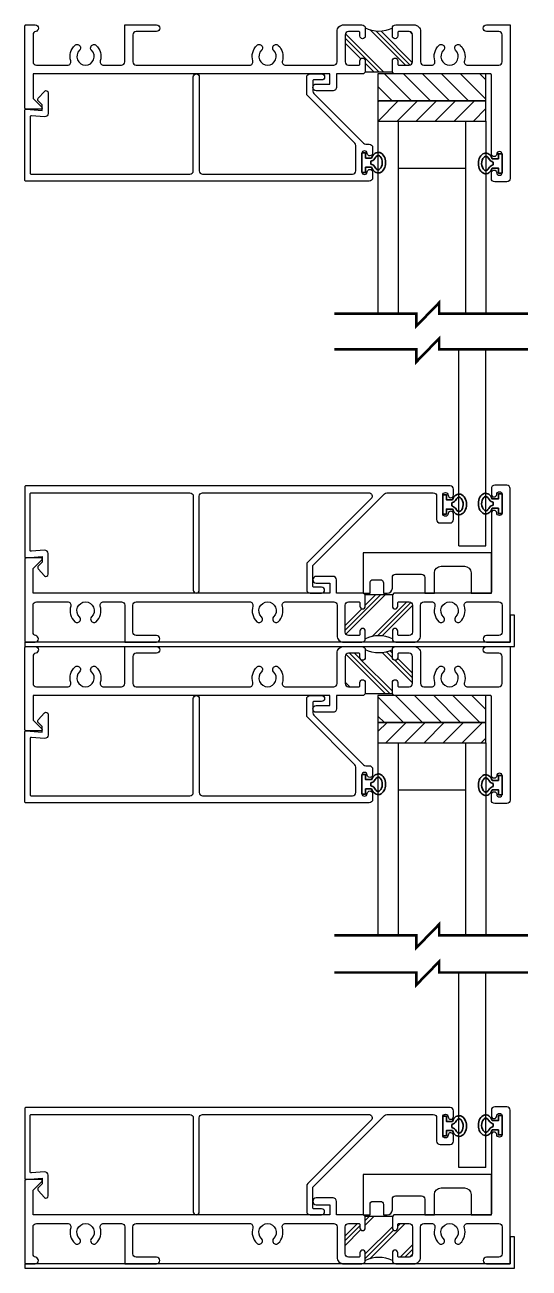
# Model space of a CAD drawing. Extents: x -87 to 44, y -173 to 76.
# Drawn here: x 6.18 to 10.86, y -4.77 to 6.76 of the extents above; entities that cross this region are included whole.
import ezdxf

# ---------------------------------------------------------------- set-up
doc = ezdxf.new("R2010")
doc.units = 0
doc.header["$MEASUREMENT"] = 0
doc.layers.get('0').update_dxf_attribs({"linetype": 'CONTINUOUS'})
for name, color, linetype in [('FRAME', 1, 'CONTINUOUS'), ('GLASS', 7, 'CONTINUOUS'), ('MISC.', 7, 'CONTINUOUS'), ('SETTING BLOCKS', 7, 'CONTINUOUS'), ('SETTING_BLOCK', 4, 'CONTINUOUS'), ('TEXT', 7, 'CONTINUOUS')]:
    doc.layers.add(name, color=color, linetype=linetype)
doc.layers.add('PROFILE NUMBER', color=150, linetype='CONTINUOUS', lineweight=35)

# ---------------------------------------------------------------- blocks, each defined once
blk = doc.blocks.new('3801 1 INCH GLASS STOP')
blk.add_lwpolyline([(2.741, 0.327, -0.414214), (2.769, 0.299, -0.414214), (2.741, 0.271), (2.669, 0.271, 0.414214), (2.659, 0.261), (2.659, 0.167, 0.198912), (2.668, 0.145), (3.128, -0.315, 0.198912), (3.15, -0.324), (3.183, -0.324, -0.414214), (3.214, -0.355), (3.214, -0.408, -0.414214), (3.189, -0.433, -0.399638), (3.164, -0.41, 0.400364), (3.139, -0.386, 0.414214), (3.114, -0.411), (3.114, -0.581, 0.414214), (3.139, -0.606), (3.139, -0.606, 0.399638), (3.164, -0.582, -0.399638), (3.189, -0.558, -0.414214), (3.214, -0.583), (3.214, -0.637, -0.414214), (3.183, -0.668), (-0.001, -0.668, -0.414214), (-0.011, -0.658), (-0.011, -0.01, -0.440011), (0, 0), (0.149, -0.013), (0.149, 0.04), (0.115, 0.074, -0.395486), (0.114, 0.102), (0.17, 0.165, -0.691708), (0.205, 0.152), (0.205, -0.04, -0.440011), (0.171, -0.071), (0.05, -0.061, 0.440011), (0.039, -0.071), (0.039, -0.593, 0.414214), (0.049, -0.603), (1.52, -0.603, 0.414214), (1.551, -0.572), (1.551, 0.299, -0.414214), (1.579, 0.327, -0.414214), (1.607, 0.299), (1.607, -0.572, 0.414214), (1.638, -0.603), (3.027, -0.603, 0.414214), (3.058, -0.572), (3.058, -0.337, 0.198912), (3.049, -0.315), (2.612, 0.122, -0.198912), (2.603, 0.144), (2.603, 0.296, -0.414214), (2.634, 0.327)], format="xyb", close=True)
blk = doc.blocks.new('3802 45 GLASS STOP')
blk.add_lwpolyline([(3.939, -0.433, -0.399638), (3.914, -0.41, 0.400364), (3.889, -0.386, 0.414214), (3.864, -0.411), (3.864, -0.581, 0.414214), (3.889, -0.606), (3.889, -0.606, 0.399638), (3.914, -0.582, -0.399638), (3.939, -0.558, -0.414214), (3.964, -0.583), (3.964, -0.637, -0.414214), (3.933, -0.668), (-0.001, -0.668, -0.414214), (-0.011, -0.658), (-0.011, -0.01, -0.440011), (0, 0), (0.149, -0.013), (0.149, 0.04), (0.115, 0.074, -0.395486), (0.114, 0.102), (0.17, 0.165, -0.691708), (0.205, 0.152), (0.205, -0.04, -0.440011), (0.171, -0.071), (0.05, -0.061, 0.440011), (0.039, -0.071), (0.039, -0.593, 0.414214), (0.049, -0.603), (1.52, -0.603, 0.414214), (1.551, -0.572), (1.551, 0.299, -0.414214), (1.579, 0.327), (1.579, 0.327, -0.414214), (1.607, 0.299), (1.607, -0.572, 0.414214), (1.638, -0.603), (3.179, -0.603, 0.668179), (3.2, -0.55), (2.612, 0.038, -0.198912), (2.603, 0.06), (2.603, 0.296, -0.414214), (2.634, 0.327), (2.741, 0.327, -0.414214), (2.769, 0.299, -0.414214), (2.741, 0.271), (2.669, 0.271, 0.414214), (2.659, 0.261), (2.659, 0.071), (3.324, -0.594, 0.198912), (3.345, -0.603), (3.777, -0.603, 0.414214), (3.808, -0.572), (3.808, -0.355, -0.414214), (3.839, -0.324), (3.933, -0.324, -0.414214), (3.964, -0.355), (3.964, -0.408, -0.414214)], format="xyb", close=True)
blk = doc.blocks.new('A$C3BF656AD')
at = {"layer": 'SETTING BLOCKS'}
h = blk.add_hatch(dxfattribs=at)
h.set_pattern_fill('ANSI31', color=256, scale=0.25, angle=90, style=0)
h.set_pattern_definition([(135, (0.820812, -8.054306), (-0.02209709, -0.02209709), [])])
h.paths.add_polyline_path([(0, 0.0625), (0.25, 0.0625), (0.25, 0.1095), (0, 0.1095)])
h = blk.add_hatch(dxfattribs=at)
h.set_pattern_fill('ANSI31', color=256, scale=0.25, style=0)
h.set_pattern_definition([(45, (-2.098375, -8.085556), (-0.02209709, 0.02209709), [])])
h.paths.add_polyline_path([(0, 0), (0.25, 0), (0.25, 0.0625), (0, 0.0625)])
for points in [[(0, 0.0625), (0, 0.1095), (0.25, 0.1095), (0.25, 0.0625)], [(0, 0), (0, 0.0625), (0.25, 0.0625), (0.25, 0)]]:
    blk.add_lwpolyline(points, close=True, dxfattribs=at)
blk = doc.blocks.new('*U101')
at = {"layer": 'PROFILE NUMBER', "color": 5}
for p, q in [((-0.016, 0.092), (-0.013, 0.083)), ((-0.013, 0.083), (0.013, 0.083)), ((0.013, 0.083), (0.016, 0.092))]:
    blk.add_line(p, q, dxfattribs=at)
blk.add_lwpolyline([(-0.043, 0.091), (-0.043, 0.034), (-0.09, 0.034), (-0.09, 0), (0.09, 0), (0.09, 0.034), (0.043, 0.034), (0.043, 0.091)], dxfattribs=at)
for centre, start, end in [((-0.073, 0.071), 19.8289, 61.175), ((0.073, 0.071), 118.7633, 160.1945)]:
    blk.add_arc(centre, 0.06, start, end, dxfattribs=at)
blk.add_ellipse((0, 0.152), major_axis=(-0.0958, 0), ratio=0.712114, start_param=2.033109, end_param=7.391692, dxfattribs=at)
blk.add_open_spline([(0.044, 0.124), (0.053, 0.129), (0.059, 0.135), (0.069, 0.15), (0.068, 0.157), (0.049, 0.179), (0.027, 0.189), (-0.021, 0.191), (-0.045, 0.181), (-0.067, 0.16), (-0.068, 0.152), (-0.061, 0.137), (-0.054, 0.129), (-0.044, 0.124)], degree=3, knots=[2.2211, 2.2211, 2.2211, 2.2211, 2.727733, 2.727733, 3.7005, 3.7005, 4.673268, 4.673268, 5.646035, 5.646035, 6.618803, 6.618803, 7.203997, 7.203997, 7.203997, 7.203997], dxfattribs=at)
blk = doc.blocks.new('3809 BLOCK FRAME')
h = blk.add_hatch()
h.set_pattern_fill('PLAST', color=256, angle=45, style=0)
h.set_pattern_definition([(45, (-4.25098, -6.643), (-0.176777, 0.176777), []), (45, (-4.27308, -6.6209), (-0.176777, 0.176777), []), (45, (-4.29517, -6.5988), (-0.176777, 0.176777), [])])
edge = h.paths.add_edge_path()
edge.add_arc((-0.937, 0.093), 0.031, 270, 360, ccw=False)
edge.add_line((-0.937, 0.062), (-1.033, 0.062))
edge.add_arc((-1.033, 0.072), 0.01, 180, 270, ccw=False)
edge.add_line((-1.043, 0.072), (-1.043, 0.103))
edge.add_arc((-1.068, 0.103), 0.025, 360, 450)
edge.add_arc((-1.068, 0.103), 0.025, 90, 180)
edge.add_line((-1.093, 0.103), (-1.093, 0.031))
edge.add_arc((-1.218, -0.221), 0.281, 63.5092, 116.4908)
edge.add_line((-1.344, 0.031), (-1.344, 0.103))
edge.add_arc((-1.369, 0.103), 0.025, 0, 90)
edge.add_arc((-1.369, 0.103), 0.025, 90, 180)
edge.add_line((-1.394, 0.103), (-1.394, 0.072))
edge.add_arc((-1.404, 0.072), 0.01, 270, 360, ccw=False)
edge.add_line((-1.404, 0.062), (-1.5, 0.062))
edge.add_arc((-1.5, 0.093), 0.031, 180, 270, ccw=False)
edge.add_line((-1.531, 0.093), (-1.531, 0.343))
edge.add_arc((-1.5, 0.343), 0.031, 90, 180, ccw=False)
edge.add_line((-1.5, 0.374), (-1.404, 0.374))
edge.add_arc((-1.404, 0.364), 0.01, 0, 90, ccw=False)
edge.add_line((-1.394, 0.364), (-1.394, 0.333))
edge.add_arc((-1.369, 0.333), 0.025, 180, 270)
edge.add_arc((-1.369, 0.333), 0.025, 270, 360)
edge.add_line((-1.344, 0.333), (-1.344, 0.439))
edge.add_line((-1.344, 0.439), (-1.093, 0.439))
edge.add_line((-1.093, 0.439), (-1.093, 0.333))
edge.add_arc((-1.068, 0.333), 0.025, 180, 270)
edge.add_arc((-1.068, 0.333), 0.025, 270, 360)
edge.add_line((-1.043, 0.333), (-1.043, 0.364))
edge.add_arc((-1.033, 0.364), 0.01, 90, 180, ccw=False)
edge.add_line((-1.033, 0.374), (-0.937, 0.374))
edge.add_arc((-0.937, 0.343), 0.031, 0, 90, ccw=False)
edge.add_line((-0.906, 0.343), (-0.906, 0.093))
blk.add_line((-1.093, 0.439), (-1.344, 0.439))
for points in [[(-1.093, 0.439), (-1.093, 0.333, 0.414214), (-1.068, 0.308, 0.414214), (-1.043, 0.333), (-1.043, 0.364, -0.414214), (-1.033, 0.374), (-0.937, 0.374, -0.414214), (-0.906, 0.343), (-0.906, 0.093, -0.414214), (-0.937, 0.062), (-1.033, 0.062, -0.414214), (-1.043, 0.072), (-1.043, 0.103, 0.414214), (-1.068, 0.128), (-1.068, 0.128, 0.414214), (-1.093, 0.103), (-1.093, 0.031, 0.414214), (-1.062, 0), (-0.893, 0, 0.414214), (-0.831, 0.062), (-0.831, 0.343, -0.414214), (-0.8, 0.374), (-0.729, 0.374, -0.5024), (-0.699, 0.334, 0.280293), (-0.661, 0.19, 0.498955), (-0.613, 0.198), (-0.613, 0.198, 0.334263), (-0.618, 0.235, -2.470836), (-0.506, 0.235, 0.334263), (-0.511, 0.198, 0.498955), (-0.463, 0.19, 0.280293), (-0.425, 0.334, -0.5024), (-0.395, 0.374), (-0.106, 0.374, -0.414214), (-0.075, 0.343), (-0.075, 0.093, -0.414214), (-0.106, 0.062), (-0.219, 0.062, 0.414214), (-0.25, 0.031, 0.414214), (-0.219, 0), (0, 0), (0, 1.423, 0.414214), (-0.031, 1.454), (-0.144, 1.454, 0.414214), (-0.175, 1.423), (-0.175, 1.371, 0.414214), (-0.15, 1.346), (-0.15, 1.346, 0.399638), (-0.125, 1.37, -0.399638), (-0.1, 1.394), (-0.1, 1.394, -0.414214), (-0.075, 1.369), (-0.075, 1.199, -0.414214), (-0.1, 1.174), (-0.1, 1.174, -0.399638), (-0.125, 1.198, 0.399638), (-0.15, 1.221, 0.414214), (-0.175, 1.196), (-0.175, 0.464, -0.414214), (-0.185, 0.454), (-1.078, 0.454), (-1.093, 0.439)], [(-1.344, 0.439), (-1.344, 0.439), (-1.359, 0.454), (-1.612, 0.454), (-1.612, 0.579, 0.414214), (-1.643, 0.61), (-1.799, 0.61, 0.414214), (-1.83, 0.579, 0.414214), (-1.799, 0.548), (-1.674, 0.548), (-1.674, 0.454), (-4.425, 0.454), (-4.425, 0.678, -0.198912), (-4.422, 0.685), (-4.343, 0.764, 0.668179), (-4.35, 0.781), (-4.49, 0.781, 0.414214), (-4.5, 0.771), (-4.5, 0.01, 0.414214), (-4.49, 0), (-4.406, 0, 0.414214), (-4.375, 0.031, 0.358249), (-4.4, 0.061, -0.358249), (-4.425, 0.092), (-4.425, 0.343, -0.414214), (-4.394, 0.374), (-4.105, 0.374, -0.5024), (-4.075, 0.334, 0.280293), (-4.037, 0.19, 0.498955), (-3.989, 0.198, 0.334263), (-3.994, 0.235, -2.470836), (-3.882, 0.235, 0.334263), (-3.887, 0.198, 0.498955), (-3.839, 0.19, 0.280293), (-3.801, 0.334, -0.5024), (-3.771, 0.374), (-3.606, 0.374, -0.414214), (-3.575, 0.343), (-3.575, 0), (-3.281, 0, 0.414214), (-3.25, 0.031, 0.414214), (-3.281, 0.062), (-3.469, 0.062, -0.414214), (-3.5, 0.093), (-3.5, 0.343, -0.414214), (-3.469, 0.374), (-2.417, 0.374, -0.5024), (-2.387, 0.334, 0.280293), (-2.349, 0.19, 0.498955), (-2.301, 0.198, 0.334263), (-2.306, 0.235, -2.470836), (-2.194, 0.235, 0.334263), (-2.199, 0.198, 0.498955), (-2.151, 0.19, 0.280293), (-2.113, 0.334, -0.5024), (-2.083, 0.374), (-1.637, 0.374, -0.414214), (-1.606, 0.343), (-1.606, 0.062, 0.414214), (-1.544, 0), (-1.375, 0, 0.414214), (-1.344, 0.031), (-1.344, 0.103, 0.414214), (-1.369, 0.128, 0.414214), (-1.394, 0.103), (-1.394, 0.072, -0.414214), (-1.404, 0.062), (-1.5, 0.062, -0.414214), (-1.531, 0.093), (-1.531, 0.343, -0.414214), (-1.5, 0.374), (-1.404, 0.374, -0.414214), (-1.394, 0.364), (-1.394, 0.333, 0.414214), (-1.369, 0.308, 0.414214), (-1.344, 0.333), (-1.344, 0.439)]]:
    blk.add_lwpolyline(points, format="xyb")
blk.add_arc((-1.218, -0.221), 0.281, 63.5092, 116.4908)

msp = doc.modelspace()

# ---------------------------------------------------------------- linework, layer by layer
at = {"layer": 'GLASS'}
for p, q in [((9.45597, 5.86364), (9.45597, 4.07931)), ((9.45597, 5.86364), (10.45597, 5.86364)), ((9.64347, 5.86364), (9.64347, 4.07931)), ((10.26847, 5.86364), (10.26847, 4.07931)), ((10.45597, 5.86364), (10.45597, 4.07931)), ((9.64347, 5.42664), (10.26847, 5.42664)), ((10.20597, 1.92698), (10.20597, 3.74781)), ((10.45597, 1.92698), (10.45597, 3.74781)), ((10.20597, 1.92698), (10.45597, 1.92698)), ((9.45597, 0.10298), (9.45597, -1.68134)), ((9.45597, 0.10298), (10.45597, 0.10298)), ((9.64347, 0.10298), (9.64347, -1.68134)), ((10.26847, 0.10298), (10.26847, -1.68134)), ((10.45597, 0.10298), (10.45597, -1.68134)), ((9.64347, -0.33402), (10.26847, -0.33402)), ((10.20597, -3.83367), (10.20597, -2.02618)), ((10.45597, -3.83367), (10.45597, -2.02618)), ((10.45597, -3.83367), (10.20597, -3.83367))]:
    msp.add_line(p, q, dxfattribs=at)
at = {"layer": 'GLASS', "const_width": 0.024}
for points in [[(9.05169, 4.07931), (9.81129, 4.07931), (9.81129, 3.96361), (10.02379, 4.18185), (10.02379, 4.07931), (10.84589, 4.07931)], [(9.05169, 3.74781), (9.81129, 3.74781), (9.81129, 3.6321), (10.02379, 3.85035), (10.02379, 3.74781), (10.84589, 3.74781)], [(9.05169, -1.68134), (9.81129, -1.68134), (9.81129, -1.79705), (10.02379, -1.57881), (10.02379, -1.68134), (10.84589, -1.68134)], [(9.05169, -2.02618), (9.81129, -2.02618), (9.81129, -2.14188), (10.02379, -1.92364), (10.02379, -2.02618), (10.84589, -2.02618)]]:
    msp.add_lwpolyline(points, dxfattribs=at)
at = {"layer": 'MISC.'}
for points in [[(10.68225, 1.28498), (10.68225, 1.03498), (6.18225, 1.03498), (6.18225, 0.99498), (10.72225, 0.99498), (10.72225, 1.28498)], [(10.68225, -4.47567), (10.68225, -4.72567), (6.18225, -4.72567), (6.18225, -4.76567), (10.72225, -4.76567), (10.72225, -4.47567)]]:
    msp.add_lwpolyline(points, close=True, dxfattribs=at)
at = {"layer": 'SETTING_BLOCK', "color": 7}
for points in [[(9.58925, 1.53598), (9.58925, 1.63398, -0.41421356), (9.61925, 1.66398), (9.85925, 1.66398, -0.41421356), (9.88925, 1.63398), (9.88925, 1.48898), (9.97925, 1.48898), (9.97925, 1.67698, -0.41421356), (10.04125, 1.73898), (10.25725, 1.73898, -0.41421356), (10.31925, 1.67698), (10.31925, 1.48898), (10.50725, 1.48898), (10.50725, 1.86398), (9.31925, 1.86398), (9.31925, 1.48898), (9.38225, 1.48898), (9.38225, 1.58398, -0.41421356), (9.41225, 1.61398), (9.47725, 1.61398, -0.41421356), (9.50725, 1.58398), (9.50725, 1.48898), (9.54225, 1.48898, 0.41421356)], [(9.58925, -4.22467), (9.58925, -4.12667, -0.41421356), (9.61925, -4.09667), (9.85925, -4.09667, -0.41421356), (9.88925, -4.12667), (9.88925, -4.27167), (9.97925, -4.27167), (9.97925, -4.08367, -0.41421356), (10.04125, -4.02167), (10.25725, -4.02167, -0.41421356), (10.31925, -4.08367), (10.31925, -4.27167), (10.50725, -4.27167), (10.50725, -3.89667), (9.31925, -3.89667), (9.31925, -4.27167), (9.38225, -4.27167), (9.38225, -4.17667, -0.41421356), (9.41225, -4.14667), (9.47725, -4.14667, -0.41421356), (9.50725, -4.17667), (9.50725, -4.27167), (9.54225, -4.27167, 0.41421356)]]:
    msp.add_lwpolyline(points, format="xyb", close=True, dxfattribs=at)

# ---------------------------------------------------------------- block references
at = {"layer": 'FRAME', "xscale": -1, "rotation": 180}
for name, p in [('3809 BLOCK FRAME', (10.68225, 6.75564)), ('3802 45 GLASS STOP', (6.19225, 1.81598)), ('3809 BLOCK FRAME', (10.68225, 0.99498)), ('3802 45 GLASS STOP', (6.19225, -3.94467))]:
    msp.add_blockref(name, p, dxfattribs=at)
at = {"layer": 'FRAME'}
for name, p in [('3801 1 INCH GLASS STOP', (6.19225, 5.97464)), ('3809 BLOCK FRAME', (10.68225, 1.03498)), ('3801 1 INCH GLASS STOP', (6.19225, 0.21398)), ('3809 BLOCK FRAME', (10.68225, -4.72567))]:
    msp.add_blockref(name, p, dxfattribs=at)
at = {"layer": 'TEXT', "xscale": -4, "yscale": 4, "zscale": 4, "rotation": 180}
for p in [(9.45597, 6.30164), (9.45597, 0.54098)]:
    msp.add_blockref('A$C3BF656AD', p, dxfattribs=at)
at = {"layer": 'TEXT', "rotation": 270}
for p in [(9.30637, 5.47868), (10.05637, 2.31195), (9.30637, -0.28198), (10.05637, -3.44871)]:
    msp.add_blockref('*U101', p, dxfattribs=at)
at = {"layer": 'TEXT', "xscale": -1, "rotation": 90}
for p in [(10.60725, 5.47164), (10.60725, 2.31898), (10.60725, -0.28902), (10.60725, -3.44167)]:
    msp.add_blockref('*U101', p, dxfattribs=at)

doc.saveas('drawing.dxf')
